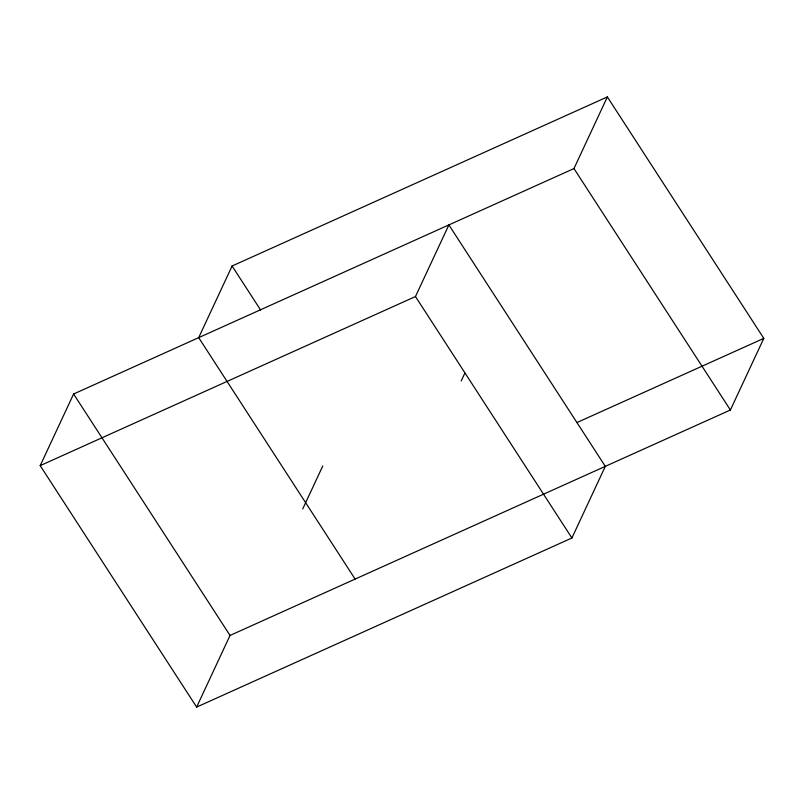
<?xml version="1.0" encoding="UTF-8"?>
<svg xmlns="http://www.w3.org/2000/svg" width="804" height="804" viewBox="0 0 804 804"><rect width="100%" height="100%" fill="white"/><g stroke="black" fill="none" stroke-linecap="round" stroke-linejoin="round"><path stroke-width="1.21" d="M40.2 465.627L73.606 394L573.966 168.559L607.362 96.922L763.8 338.373L730.394 410L230.034 635.441L196.638 707.078L40.2 465.627L415.467 296.545L448.873 224.919L605.311 466.36L571.905 537.997L196.638 707.078M607.362 96.922L232.095 266.003L198.688 337.64L355.127 579.081M302.716 508.972L322.756 465.998M461.205 380.985L464.893 373.066M577.312 422.391L763.8 338.373M573.966 168.559L730.394 410M415.467 296.545L571.905 537.997M232.095 266.003L260.657 310.093M73.606 394L230.034 635.441"/></g></svg>
